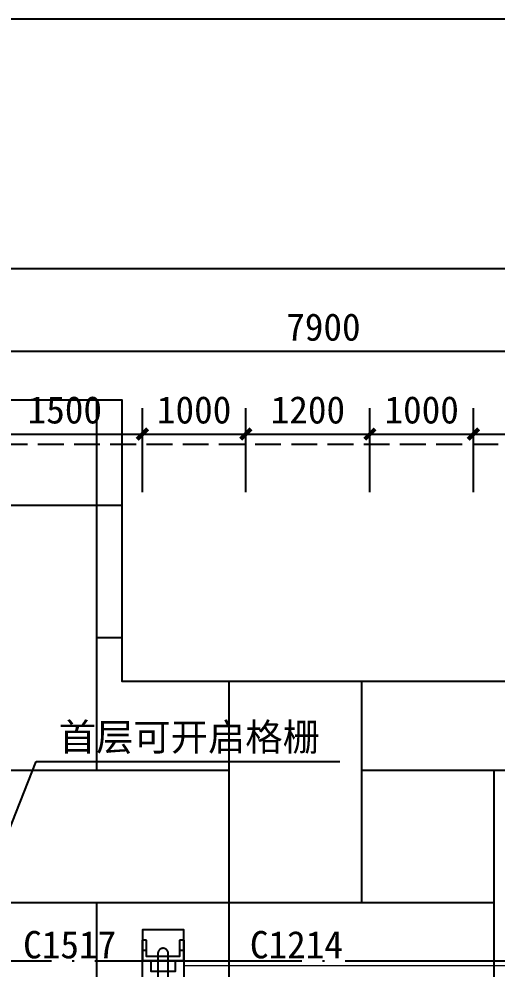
# Model space of a CAD drawing. Extents: x -46233 to 84150, y 109350 to 390860.
# Drawn here: x 21010 to 25631, y 129920 to 139100 of the extents above; entities that cross this region are included whole.
import ezdxf
from ezdxf.xclip import XClip

# ---------------------------------------------------------------- set-up
doc = ezdxf.new("R2010")
doc.units = 0
doc.header["$LTSCALE"] = 1000
doc.header["$MEASUREMENT"] = 0
doc.header["$XCLIPFRAME"] = 0
doc.linetypes.add('3#-轴线$1$DOTE', pattern=[2.42, 2, -0.2, 0.02, -0.2])
doc.linetypes.add('DASH', pattern=[0.35, 0.25, -0.1])
doc.layers.get('Defpoints').update_dxf_attribs({"color": 4, "linetype": 'DASH'})
for name, color, linetype in [('120-MC编号-首层$0$$1$A-ANNO-TEXT', 255, 'Continuous'), ('3#-轴号$0$A-ANNO-DIMS', 3, 'Continuous'), ('3#-轴线$1$A-ANNO-DOTE', 10, '3#-轴线$1$DOTE'), ('3#楼首层线脚$0$A-00-HX-113-wall-01Y$0$HRAL', 31, 'Continuous'), ('A-ANNO-DIMS', 3, 'Continuous'), ('A-ANNO-NOTE', 3, 'Continuous'), ('A-ANNO-TEXT', 255, 'Continuous'), ('A-DRAN-SYMB', 243, 'Continuous'), ('铺装$0$$0$绿化轮廓', 67, 'Continuous')]:
    doc.layers.add(name, color=color, linetype=linetype)
doc.layers.add('3#楼首层线脚$0$A-00-15-1#-PM-2F$0$00-装饰-看', color=46, linetype='Continuous', lineweight=5)
doc.styles.add('120-MC编号-首层$0$Standard', font='')
doc.styles.add('3#-轴号$0$_TCH_DIM_T3', font='')
doc.styles.add('_TCH_DIM', font='')
doc.styles.add('_TCH_DIM_T3', font='')
doc.styles.get('120-MC编号-首层$0$Standard').set_extended_font_data('SimSun')
doc.styles.get('3#-轴号$0$_TCH_DIM_T3').set_extended_font_data('SimSun')
doc.styles.get('_TCH_DIM').set_extended_font_data('SimSun')
doc.styles.get('_TCH_DIM_T3').set_extended_font_data('SimSun')
doc.dimstyles.new('3#-轴号$0$_TCH_ARCH&&100', dxfattribs={"dimtxt": 264.345992, "dimasz": 100, "dimexe": 250, "dimexo": 300, "dimgap": 100, "dimtad": 1, "dimdec": 0, "dimzin": 0, "dimdsep": 46, "dimtxsty": '3#-轴号$0$_TCH_DIM_T3', "dimblk": '3#-轴号$0$_ArchTick', "dimcen": 0.09, "dimclrt": 7, "dimazin": 2, "dimtfac": 1, "dimtdec": 0, "dimtix": 1, "dimtmove": 2, "dimatfit": 3, "dimfxl": 100, "dimtolj": 1, "dimtzin": 0, "dimarcsym": 0})
doc.dimstyles.new('_TCH_ARCH&&100', dxfattribs={"dimtxt": 264.345992, "dimasz": 100, "dimexe": 250, "dimexo": 300, "dimgap": 100, "dimtad": 1, "dimdec": 0, "dimzin": 0, "dimdsep": 46, "dimtxsty": '_TCH_DIM_T3', "dimblk": 'ARCHTICK', "dimcen": 0.09, "dimclrt": 7, "dimazin": 2, "dimtfac": 1, "dimtdec": 0, "dimtix": 1, "dimtmove": 2, "dimatfit": 3, "dimfxl": 100, "dimtolj": 1, "dimtzin": 0, "dimarcsym": 0})

# ---------------------------------------------------------------- blocks, each defined once
blk = doc.blocks.new('120-MC编号-首层')
at = {"layer": '120-MC编号-首层$0$$1$A-ANNO-TEXT', "color": 2, "style": '120-MC编号-首层$0$Standard'}
for s, p in [('C1517', (2797.2, 7623.2, 0)), ('C1214', (4989.4, 7623.2, 0))]:
    blk.add_text(s, height=264.35, dxfattribs=at).set_placement(p)
blk = doc.blocks.new('3#-1F')
blk.add_blockref('120-MC编号-首层', (10450, -7100))
blk = doc.blocks.new('3#-轴线')
at = {"layer": '3#-轴线$1$A-ANNO-DOTE'}
blk.add_lwpolyline([(-3000, 500), (45757.3, 500)], dxfattribs=at)
blk = doc.blocks.new('3#-轴号$0$_ArchTick')
at = {"color": 0, "linetype": 'ByBlock', "const_width": 0.4}
blk.add_lwpolyline([(-0.5, -0.5), (0.5, 0.5)], dxfattribs=at)
blk = doc.blocks.new('*D821')
at = {"layer": '3#-轴号$0$A-ANNO-DIMS', "color": 0, "lineweight": -2, "transparency": 16777216}
for p, q in [((12200, 4889.4), (12200, 5639.4)), ((20100, 4889.4), (20100, 5639.4)), ((12200, 5389.4), (20100, 5389.4))]:
    blk.add_line(p, q, dxfattribs=at)
at = {"layer": 'Defpoints', "color": 0, "transparency": 16777216}
for p in [(20100, 5389.4), (12200, 4589.4), (20100, 4589.4)]:
    blk.add_point(p, dxfattribs=at)
at = {"layer": '3#-轴号$0$A-ANNO-DIMS', "color": 0, "lineweight": -2, "transparency": 16777216, "xscale": 100, "yscale": 100, "zscale": 100, "rotation": 180}
blk.add_blockref('3#-轴号$0$_ArchTick', (12200, 5389.4), dxfattribs=at)
at = {"layer": '3#-轴号$0$A-ANNO-DIMS', "color": 0, "lineweight": -2, "transparency": 16777216, "xscale": 100, "yscale": 100, "zscale": 100}
blk.add_blockref('3#-轴号$0$_ArchTick', (20100, 5389.4), dxfattribs=at)
at = {"layer": '3#-轴号$0$A-ANNO-DIMS', "color": 7, "transparency": 16777216, "insert": (16150, 5621.6), "char_height": 264.35, "attachment_point": 5, "style": '3#-轴号$0$_TCH_DIM_T3'}
blk.add_mtext('\\A1;7900', dxfattribs=at)
blk = doc.blocks.new('3#楼首层线脚')
at = {"layer": '3#楼首层线脚$0$A-00-15-1#-PM-2F$0$00-装饰-看', "linetype": 'ByBlock'}
blk.add_lwpolyline([(9850, 7400), (9850, 7550.4), (4349.3, 7549.9)], dxfattribs=at)
blk.add_lwpolyline([(9850, 7400), (9850, 7550.4), (4349.3, 7549.9)], dxfattribs=at)
at = {"layer": '3#楼首层线脚$0$A-00-HX-113-wall-01Y$0$HRAL'}
blk.add_lwpolyline([(3950, 7300), (3950, 7600), (4030, 7600), (4030, 7500), (4270, 7500), (4270, 7600), (4350, 7600), (4349.3, 7320)], dxfattribs=at)
blk = doc.blocks.new('道路')
blk.add_lwpolyline([(525297899.6, 299510560), (525305649.6, 299510560), (525305649.6, 299513380), (525314849.6, 299513380), (525314849.7, 299510660.9), (525328249.7, 299510660.9), (525328249.6, 299513380), (525337449.6, 299513380), (525337449.6, 299510760.9), (525345949.6, 299510760.9), (525345949.6, 299509261)])
blk = doc.blocks.new('铺装')
at = {"layer": '铺装$0$$0$绿化轮廓'}
h = blk.add_hatch(dxfattribs=at)
h.set_pattern_fill('拼花地砖03', color=252, scale=800)
h.set_pattern_definition([(0, (0, 0), (3840, 1280), [5120, -1280]), (90, (0, -1280), (-1280, 3840), [5120, -1280])])
h.paths.add_polyline_path([(525334049.6, 299513380), (525329600.9, 299513380), (525329600.9, 299507760), (525313498.3, 299507760), (525313499, 299513380), (525309050.3, 299513380), (525309049.6, 299509259.8), (525308899.6, 299509230), (525308899.6, 299509159.9), (525300450.4, 299509159.9), (525300450.4, 299507759.9), (525300429.6, 299507759.9), (525300429.6, 299507560.9), (525297899.6, 299507560.9), (525297899.6, 299510560), (525305649.6, 299510560), (525305649.6, 299513380), (525314849.6, 299513380), (525314849.7, 299510660.9), (525328249.7, 299510660.9), (525328249.6, 299513380), (525337449.6, 299513380), (525337449.6, 299510760.9), (525345949.6, 299510760.9), (525345949.6, 299509159.9), (525334199.6, 299509159.9), (525334199.6, 299509230), (525334049.6, 299509260)])
at = {"layer": '铺装$0$$0$绿化轮廓', "color": 252}
blk.add_lwpolyline([(525329600.9, 299507760), (525313498.3, 299507760), (525313499, 299513380), (525309050.3, 299513380), (525309049.6, 299509259.8), (525308899.6, 299509230), (525308899.6, 299509159.9), (525300450.4, 299509159.9), (525300450.4, 299507759.9), (525300429.6, 299507759.9), (525300429.6, 299507560.9), (525297899.6, 299507560.9), (525297899.6, 299510560), (525305649.6, 299510560), (525305649.6, 299513380), (525314849.6, 299513380), (525314849.7, 299510660.9), (525328249.7, 299510660.9)], dxfattribs=at)
blk = doc.blocks.new('gtvt')
for name in ['道路', '铺装']:
    blk.add_blockref(name, (-525300649.6, -299507460))
blk = doc.blocks.new('gtgfrtg')
at = {"layer": 'A-DRAN-SYMB'}
for p, q in [((100, 360), (100, 400)), ((200, 360), (200, 400)), ((100, 0), (100, 40)), ((200, 0), (200, 40))]:
    blk.add_line(p, q, dxfattribs=at)
for points in [[(0, 0), (300, 0), (300, 400), (0, 400)], [(200, 0), (0, 0), (0, 400), (200, 400)], [(200, 40), (40, 40), (40, 360), (200, 360)]]:
    blk.add_lwpolyline(points, dxfattribs=at)
blk = doc.blocks.new('vgftvgf')
at = {"layer": 'A-DRAN-SYMB', "color": 1, "linetype": 'DASH'}
for points in [[(4100, 7670.4), (4100, 7420.4)], [(4200, 7420.4), (4200, 7670.4)]]:
    blk.add_lwpolyline(points, dxfattribs=at)
blk.add_arc((4150, 7670.4), 50, 0, 180, dxfattribs=at)
at = {"rotation": 90}
blk.add_blockref('gtgfrtg', (4349.6, 7600.2), dxfattribs=at)
blk = doc.blocks.new('_ArchTick')
at = {"color": 0, "linetype": 'ByBlock', "const_width": 0.4}
blk.add_lwpolyline([(-0.5, -0.5), (0.5, 0.5)], dxfattribs=at)
blk = doc.blocks.new('*D727')
at = {"layer": 'A-ANNO-DIMS', "color": 0, "lineweight": -2, "transparency": 16777216}
for p, q in [((20702.7, 134527.8), (20702.7, 135339.4)), ((22202.7, 134527.8), (22202.7, 135339.4)), ((20702.7, 135089.4), (22202.7, 135089.4))]:
    blk.add_line(p, q, dxfattribs=at)
at = {"layer": 'Defpoints', "color": 0, "transparency": 16777216}
for p in [(22202.7, 135089.4), (20702.7, 134227.8), (22202.7, 134227.8)]:
    blk.add_point(p, dxfattribs=at)
at = {"layer": 'A-ANNO-DIMS', "color": 0, "lineweight": -2, "transparency": 16777216, "xscale": 100, "yscale": 100, "zscale": 100, "rotation": 180}
blk.add_blockref('_ArchTick', (20702.7, 135089.4), dxfattribs=at)
at = {"layer": 'A-ANNO-DIMS', "color": 0, "lineweight": -2, "transparency": 16777216, "xscale": 100, "yscale": 100, "zscale": 100}
blk.add_blockref('_ArchTick', (22202.7, 135089.4), dxfattribs=at)
at = {"layer": 'A-ANNO-DIMS', "color": 7, "transparency": 16777216, "insert": (21452.7, 135321.6), "char_height": 264.35, "attachment_point": 5, "style": '_TCH_DIM_T3'}
blk.add_mtext('\\A1;1500', dxfattribs=at)
blk = doc.blocks.new('*D728')
at = {"layer": 'A-ANNO-DIMS', "color": 0, "lineweight": -2, "transparency": 16777216}
for p, q in [((22202.7, 134527.8), (22202.7, 135339.4)), ((23202.6, 134527.8), (23202.6, 135339.4)), ((22202.7, 135089.4), (23202.6, 135089.4))]:
    blk.add_line(p, q, dxfattribs=at)
at = {"layer": 'Defpoints', "color": 0, "transparency": 16777216}
for p in [(23202.6, 135089.4), (22202.7, 134227.8), (23202.6, 134227.8)]:
    blk.add_point(p, dxfattribs=at)
at = {"layer": 'A-ANNO-DIMS', "color": 0, "lineweight": -2, "transparency": 16777216, "xscale": 100, "yscale": 100, "zscale": 100, "rotation": 180}
blk.add_blockref('_ArchTick', (22202.7, 135089.4), dxfattribs=at)
at = {"layer": 'A-ANNO-DIMS', "color": 0, "lineweight": -2, "transparency": 16777216, "xscale": 100, "yscale": 100, "zscale": 100}
blk.add_blockref('_ArchTick', (23202.6, 135089.4), dxfattribs=at)
at = {"layer": 'A-ANNO-DIMS', "color": 7, "transparency": 16777216, "insert": (22702.7, 135321.6), "char_height": 264.35, "attachment_point": 5, "style": '_TCH_DIM_T3'}
blk.add_mtext('\\A1;1000', dxfattribs=at)
blk = doc.blocks.new('*D729')
at = {"layer": 'A-ANNO-DIMS', "color": 0, "lineweight": -2, "transparency": 16777216}
for p, q in [((23202.6, 134527.8), (23202.6, 135339.4)), ((24402.6, 134527.8), (24402.6, 135339.4)), ((23202.6, 135089.4), (24402.6, 135089.4))]:
    blk.add_line(p, q, dxfattribs=at)
at = {"layer": 'Defpoints', "color": 0, "transparency": 16777216}
for p in [(24402.6, 135089.4), (23202.6, 134227.8), (24402.6, 134227.8)]:
    blk.add_point(p, dxfattribs=at)
at = {"layer": 'A-ANNO-DIMS', "color": 0, "lineweight": -2, "transparency": 16777216, "xscale": 100, "yscale": 100, "zscale": 100, "rotation": 180}
blk.add_blockref('_ArchTick', (23202.6, 135089.4), dxfattribs=at)
at = {"layer": 'A-ANNO-DIMS', "color": 0, "lineweight": -2, "transparency": 16777216, "xscale": 100, "yscale": 100, "zscale": 100}
blk.add_blockref('_ArchTick', (24402.6, 135089.4), dxfattribs=at)
at = {"layer": 'A-ANNO-DIMS', "color": 7, "transparency": 16777216, "insert": (23802.6, 135321.6), "char_height": 264.35, "attachment_point": 5, "style": '_TCH_DIM_T3'}
blk.add_mtext('\\A1;1200', dxfattribs=at)
blk = doc.blocks.new('*D730')
at = {"layer": 'A-ANNO-DIMS', "color": 0, "lineweight": -2, "transparency": 16777216}
for p, q in [((24402.6, 134527.8), (24402.6, 135339.4)), ((25402.7, 134527.8), (25402.7, 135339.4)), ((24402.6, 135089.4), (25402.7, 135089.4))]:
    blk.add_line(p, q, dxfattribs=at)
at = {"layer": 'Defpoints', "color": 0, "transparency": 16777216}
for p in [(25402.7, 135089.4), (24402.6, 134227.8), (25402.7, 134227.8)]:
    blk.add_point(p, dxfattribs=at)
at = {"layer": 'A-ANNO-DIMS', "color": 0, "lineweight": -2, "transparency": 16777216, "xscale": 100, "yscale": 100, "zscale": 100, "rotation": 180}
blk.add_blockref('_ArchTick', (24402.6, 135089.4), dxfattribs=at)
at = {"layer": 'A-ANNO-DIMS', "color": 0, "lineweight": -2, "transparency": 16777216, "xscale": 100, "yscale": 100, "zscale": 100}
blk.add_blockref('_ArchTick', (25402.7, 135089.4), dxfattribs=at)
at = {"layer": 'A-ANNO-DIMS', "color": 7, "transparency": 16777216, "insert": (24902.7, 135321.6), "char_height": 264.35, "attachment_point": 5, "style": '_TCH_DIM_T3'}
blk.add_mtext('\\A1;1000', dxfattribs=at)
blk = doc.blocks.new('*D731')
at = {"layer": 'A-ANNO-DIMS', "color": 0, "lineweight": -2, "transparency": 16777216}
for p, q in [((25402.7, 134527.8), (25402.7, 135339.4)), ((27202.7, 134527.8), (27202.7, 135339.4)), ((25402.7, 135089.4), (27202.7, 135089.4))]:
    blk.add_line(p, q, dxfattribs=at)
at = {"layer": 'Defpoints', "color": 0, "transparency": 16777216}
for p in [(27202.7, 135089.4), (25402.7, 134227.8), (27202.7, 134227.8)]:
    blk.add_point(p, dxfattribs=at)
at = {"layer": 'A-ANNO-DIMS', "color": 0, "lineweight": -2, "transparency": 16777216, "xscale": 100, "yscale": 100, "zscale": 100, "rotation": 180}
blk.add_blockref('_ArchTick', (25402.7, 135089.4), dxfattribs=at)
at = {"layer": 'A-ANNO-DIMS', "color": 0, "lineweight": -2, "transparency": 16777216, "xscale": 100, "yscale": 100, "zscale": 100}
blk.add_blockref('_ArchTick', (27202.7, 135089.4), dxfattribs=at)
at = {"layer": 'A-ANNO-DIMS', "color": 7, "transparency": 16777216, "insert": (26302.7, 135321.6), "char_height": 264.35, "attachment_point": 5, "style": '_TCH_DIM_T3'}
blk.add_mtext('\\A1;1800', dxfattribs=at)
blk = doc.blocks.new('*D759')
at = {"layer": 'A-ANNO-DIMS', "color": 0, "lineweight": -2, "transparency": 16777216}
for p, q in [((7602.7, 133789.4), (7602.7, 136939.4)), ((49802.7, 133789.4), (49802.7, 136939.4)), ((7602.7, 136689.4), (49802.7, 136689.4))]:
    blk.add_line(p, q, dxfattribs=at)
at = {"layer": 'Defpoints', "color": 0, "transparency": 16777216}
for p in [(49802.7, 136689.4), (7602.7, 133489.4), (49802.7, 133489.4)]:
    blk.add_point(p, dxfattribs=at)
at = {"layer": 'A-ANNO-DIMS', "color": 0, "lineweight": -2, "transparency": 16777216, "xscale": 100, "yscale": 100, "zscale": 100, "rotation": 180}
blk.add_blockref('_ArchTick', (7602.7, 136689.4), dxfattribs=at)
at = {"layer": 'A-ANNO-DIMS', "color": 0, "lineweight": -2, "transparency": 16777216, "xscale": 100, "yscale": 100, "zscale": 100}
blk.add_blockref('_ArchTick', (49802.7, 136689.4), dxfattribs=at)
at = {"layer": 'A-ANNO-DIMS', "color": 7, "transparency": 16777216, "insert": (28702.7, 136921.6), "char_height": 264.35, "attachment_point": 5, "style": '_TCH_DIM_T3'}
blk.add_mtext('\\A1;42200', dxfattribs=at)
blk = doc.blocks.new('3#-轴号')
at = {"layer": 'Defpoints'}
blk.add_lwpolyline([(-2360.1, 4492.7), (44213.5, 4492.7), (44213.5, -15203.4), (-2360.1, -15203.4)], close=True, dxfattribs=at)
at = {"layer": '3#-轴号$0$A-ANNO-DIMS'}
dim = blk.add_aligned_dim(p1=(12200, 4589.4), p2=(20100, 4589.4), distance=800, dimstyle='3#-轴号$0$_TCH_ARCH&&100', dxfattribs=at)
dim.commit()
dim.dimension.update_dxf_attribs({"geometry": '*D821', "text_midpoint": (16150, 5621.6)})

msp = doc.modelspace()

# ---------------------------------------------------------------- linework, layer by layer
msp.add_lwpolyline([(2500, 139100), (58600, 139100)])
at = {"layer": 'A-ANNO-NOTE'}
for p, q in [((20651.4, 130600), (21174.3, 131924.6)), ((21174.3, 131924.6), (24110.5, 131924.6))]:
    msp.add_line(p, q, dxfattribs=at)

# ---------------------------------------------------------------- block references
ref = msp.add_blockref('gtvt', (7802.7, 129500))
XClip(ref).set_block_clipping_path([(-5302.6810596018, -19100.0000000173), (50797.3189403982, 9599.9999999827)])
ref = msp.add_blockref('3#-轴号', (7802.7, 130500))
XClip(ref).set_block_clipping_path([(-5302.6810596571, -20379.8573044643), (42220.375390127, 8320.1426955357)])
for name, p in [('3#-1F', (7802.7, 129500)), ('3#-轴线', (7802.7, 129500)), ('vgftvgf', (18252.7, 122400)), ('3#楼首层线脚', (18252.7, 122400))]:
    msp.add_blockref(name, p)

# ---------------------------------------------------------------- texts
at = {"layer": 'A-ANNO-TEXT', "color": 7, "style": '_TCH_DIM'}
msp.add_text('首层可开启格栅', height=264.35, dxfattribs=at).set_placement((21394.5, 132029.6))

# ---------------------------------------------------------------- dimensions: what is measured, and where the dimension line sits
at = {"layer": 'A-ANNO-DIMS'}
for p1, p2, distance, picture, middle in [((7602.7, 133489.4), (49802.7, 133489.4), 3200, '*D759', (28702.7, 136921.6)), ((20702.7, 134227.8), (22202.7, 134227.8), 861.6, '*D727', (21452.7, 135321.6)), ((22202.7, 134227.8), (23202.6, 134227.8), 861.6, '*D728', (22702.7, 135321.6)), ((23202.6, 134227.8), (24402.6, 134227.8), 861.6, '*D729', (23802.6, 135321.6)), ((24402.6, 134227.8), (25402.7, 134227.8), 861.6, '*D730', (24902.7, 135321.6)), ((25402.7, 134227.8), (27202.7, 134227.8), 861.6, '*D731', (26302.7, 135321.6))]:
    dim = msp.add_aligned_dim(p1=p1, p2=p2, distance=distance, dimstyle='_TCH_ARCH&&100', dxfattribs=at)
    dim.commit()
    dim.dimension.update_dxf_attribs({"geometry": picture, "text_midpoint": middle})

doc.saveas('drawing.dxf')
